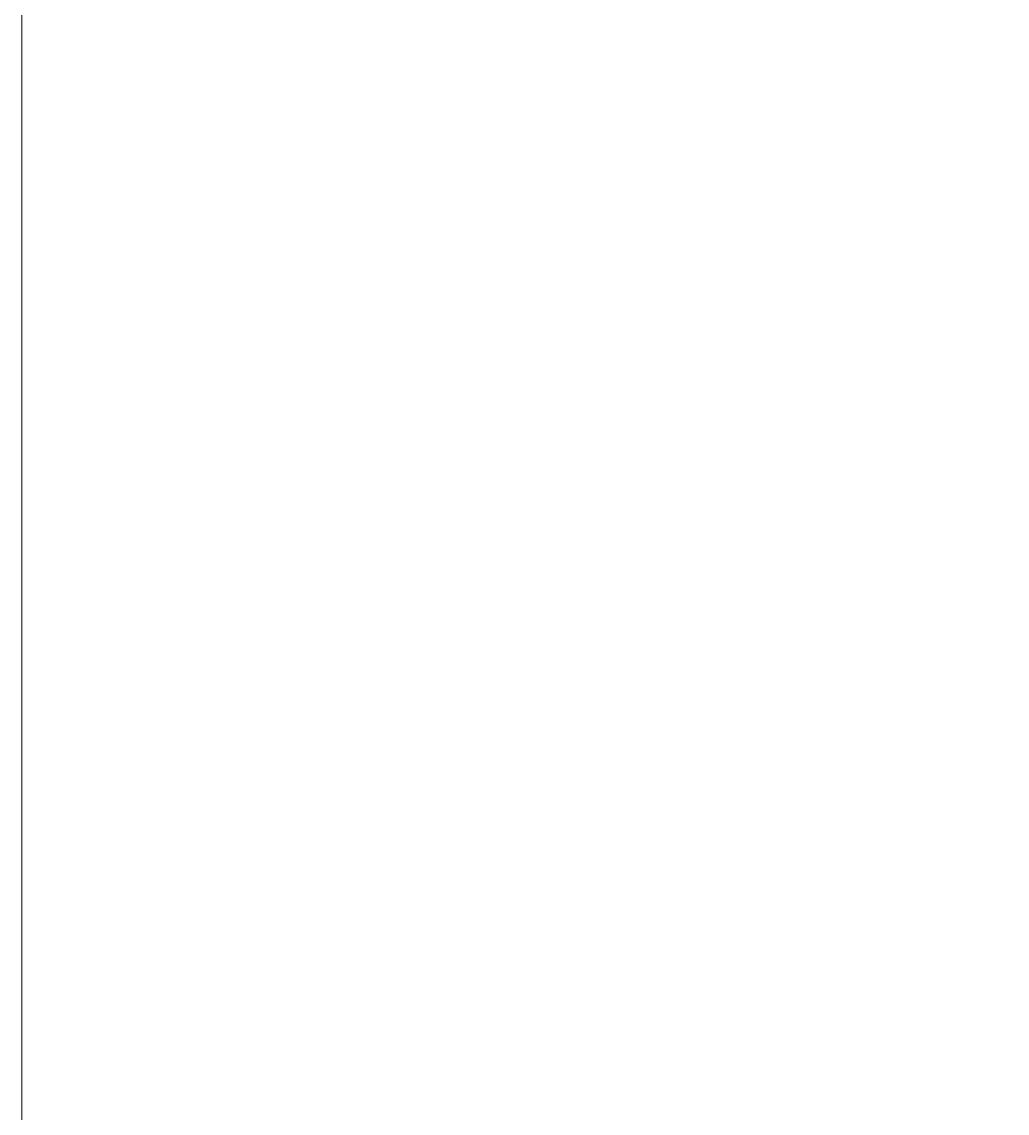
# Model space of a CAD drawing. Header units: inches. Extents: x -26493 to -10162, y -132 to 713.
# Drawn here: x -25925.03221 to -25925.01549, y 228.03704 to 228.05556 of the extents above; entities that cross this region are included whole.
import ezdxf

# ---------------------------------------------------------------- set-up
doc = ezdxf.new("R2010")
doc.units = ezdxf.units.IN
doc.header["$MEASUREMENT"] = 0
for name, color, linetype, lineweight in [('A-WALL-PATT', 111, 'Continuous', 13), ('G-IMPT', 8, 'Continuous', 9), ('M-EQPM', 50, 'Continuous', 9)]:
    doc.layers.add(name, color=color, linetype=linetype, lineweight=lineweight)

# ---------------------------------------------------------------- blocks, each defined once
blk = doc.blocks.new('Trane - Packaged Voyager Rooftop System 12_5-25 Ton Gas-Electric Packaged Unit TAG_YHD300_ 1008114931 - PL_AY4V000072-0a482d62-fa2d-4e4c-a01b-d2dd38fd3219_dwg_Trane-YHD300-691629-Section 13')
at = {"layer": 'G-IMPT'}
blk.add_line((-25925.032207, 228), (-25925.032207, 228.0625), dxfattribs=at)
blk = doc.blocks.new('Trane - Packaged Voyager Rooftop System 12_5-25 Ton Gas-Electric Packaged Unit TAG_YHD300_ 1008114931 - PL_AY4V000072-0a482d62-fa2d-4e4c-a01b-d2dd38fd3219_dwg-691626-Section 13')
blk.add_blockref('Trane - Packaged Voyager Rooftop System 12_5-25 Ton Gas-Electric Packaged Unit TAG_YHD300_ 1008114931 - PL_AY4V000072-0a482d62-fa2d-4e4c-a01b-d2dd38fd3219_dwg_Trane-YHD300-691629-Section 13', (0, 0))
blk = doc.blocks.new('Trane - Packaged Voyager Rooftop System 12_5-25 Ton Gas-Electric Packaged Unit TAG_YHD300_ 1008114931 - YHD300-691637-Section 13')
blk.add_blockref('Trane - Packaged Voyager Rooftop System 12_5-25 Ton Gas-Electric Packaged Unit TAG_YHD300_ 1008114931 - PL_AY4V000072-0a482d62-fa2d-4e4c-a01b-d2dd38fd3219_dwg-691626-Section 13', (0, 0))

msp = doc.modelspace()

# ---------------------------------------------------------------- hatches: boundary and pattern name
at = {"layer": 'A-WALL-PATT', "lineweight": 9}
h = msp.add_hatch(dxfattribs=at)
h.set_pattern_fill('FP_9', color=256, style=0, pattern_type=2)
h.set_pattern_definition([(90, (-25581.95, 0.33), (96.333, -6e-15), [96, -0.333]), (90, (-25629.79, 0.33), (96.333, -6e-15), [96, -0.333]), (0, (-25677.95, 48.33), (0, -96.333), [47.833, -48.5]), (0, (-25677.95, 48.67), (0, -96.333), [47.833, -48.5]), (0, (-25629.95, 0), (0, -96.333), [48, -48.333]), (0, (-25629.79, 0.33), (0, -96.333), [47.833, -48.5]), (90, (-25581.62, 48.67), (96.333, -6e-15), [47.667, -48.666]), (90, (-25630.12, 48.67), (96.333, -6e-15), [47.667, -48.666]), (90, (-25581.62, 0), (96.333, -6e-15), [48.333, -48]), (90, (-25630.12, 0), (96.333, -6e-15), [48.333, -48])])
h.paths.add_polyline_path([(-25695.390225, 228), (-25695.390225, 228.0625), (-25736.774139, 228.0625), (-25736.856841, 228), (-25700.3121, 228)], flags=0)
h.paths.add_polyline_path([(-25914.567457, 228), (-25890.945545, 228), (-25890.945545, 228.0625), (-25925.032207, 228.0625), (-25925.032207, 228)], flags=0)
h.paths.add_polyline_path([(-25737.271492, 228), (-25737.188789, 228.0625), (-25773.452361, 228.0625), (-25773.406899, 228), (-25741.775791, 228)], flags=0)
h.paths.add_polyline_path([(-25773.793326, 228), (-25773.838788, 228.0625), (-25815.702725, 228.0625), (-25815.702725, 228), (-25776.334124, 228)], flags=0)
h.paths.add_polyline_path([(-25830.801545, 228), (-25822.327725, 228), (-25822.327725, 228.0625), (-25830.801545, 228.0625)], flags=0)

# ---------------------------------------------------------------- block references
at = {"layer": 'M-EQPM'}
msp.add_blockref('Trane - Packaged Voyager Rooftop System 12_5-25 Ton Gas-Electric Packaged Unit TAG_YHD300_ 1008114931 - YHD300-691637-Section 13', (0, 0), dxfattribs=at)

doc.saveas('drawing.dxf')
